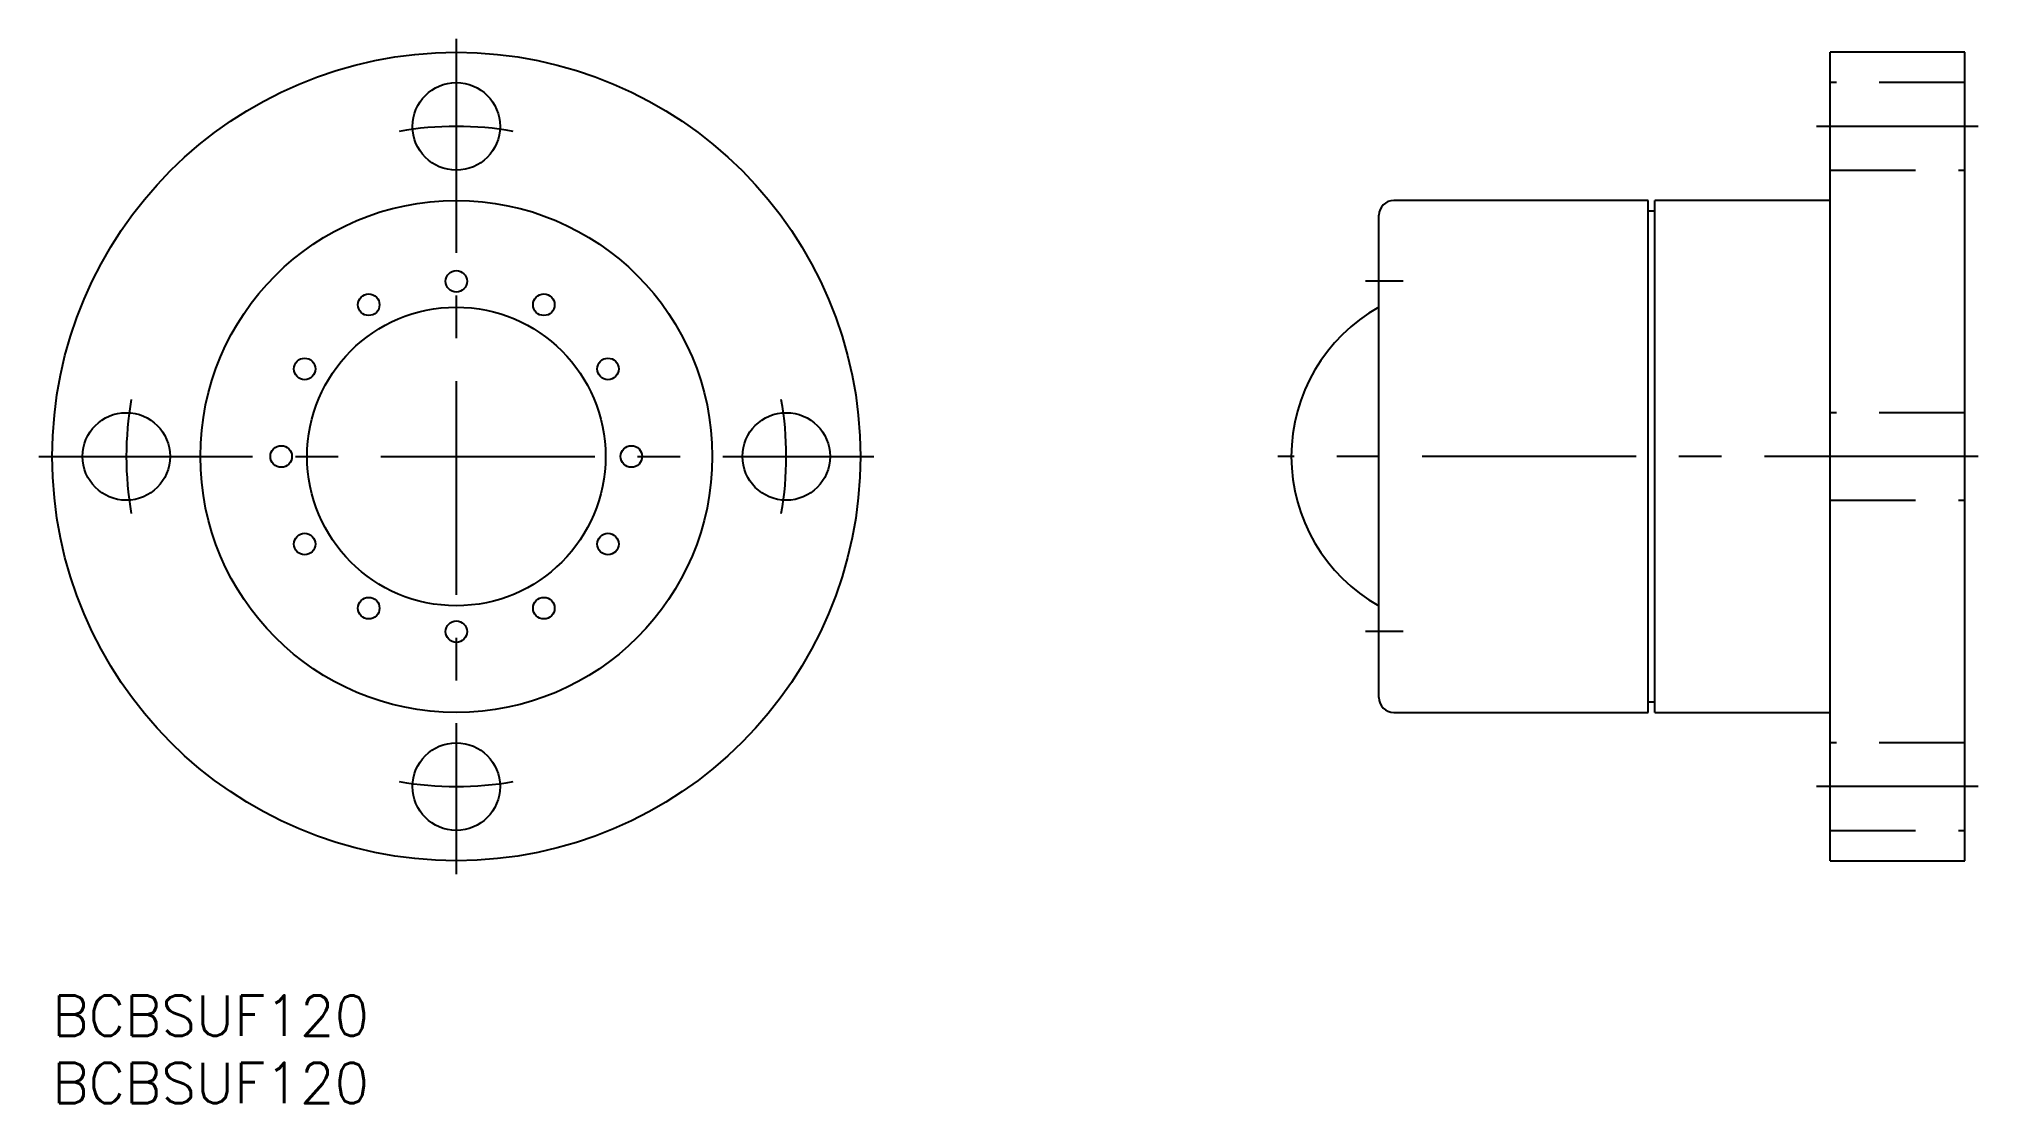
# Model space of a CAD drawing. Extents: x -1 to 143, y -8 to 71.
import ezdxf

# ---------------------------------------------------------------- set-up
doc = ezdxf.new("R2010")
doc.units = 0
doc.header["$LTSCALE"] = 0.5
doc.linetypes.add('CENTER', pattern=[50.8, 31.75, -6.35, 6.35, -6.35])
doc.linetypes.add('DASHED', pattern=[19.05, 12.7, -6.35])
for name, color, linetype in [('MSM_CENTER', 1, 'CENTER'), ('MSM_CONTINUOUS', 7, 'CONTINUOUS'), ('MSM_DASHED', 4, 'DASHED'), ('MSM_PART_NUMBER', 7, 'CONTINUOUS')]:
    doc.layers.add(name, color=color, linetype=linetype)
doc.styles.get("Standard").update_dxf_attribs({"font": 'txt.shx', "height": 1, "bigfont": 'bigfont.shx'})

# ---------------------------------------------------------------- blocks, each defined once
blk = doc.blocks.new('*U14')
at = {"layer": 'MSM_PART_NUMBER'}
blk.add_text('BCBSUF120', height=3, dxfattribs=at).set_placement((0, -3))
blk = doc.blocks.new('*U15')
at = {"layer": 'MSM_PART_NUMBER'}
blk.add_text('BCBSUF120', height=3, dxfattribs=at).set_placement((0, -8))

msp = doc.modelspace()

# ---------------------------------------------------------------- linework, layer by layer
at = {"layer": 'MSM_CENTER'}
for p, q in [((30, 71), (30, 9)), ((143, 64.5), (131, 64.5)), ((100.3, 53), (97.5, 53)), ((-1, 40), (61, 40)), ((143, 40), (91, 40)), ((100.3, 27), (97.5, 27)), ((143, 15.5), (131, 15.5))]:
    msp.add_line(p, q, dxfattribs=at)
for start, end in [(80.0484, 99.9516), (170.0484, 189.9516), (350.0484, 9.9516), (260.0484, 279.9516)]:
    msp.add_arc((30, 40), 24.5, start, end, dxfattribs=at)
at = {"layer": 'MSM_CONTINUOUS'}
for p, q in [((142, 70), (132, 70)), ((132, 10), (132, 70)), ((142, 10), (142, 70)), ((98.5, 22.1), (98.5, 57.9)), ((118.5, 59), (99.6, 59)), ((118.5, 21), (118.5, 59)), ((119, 58.2), (118.5, 58.2)), ((132, 59), (119, 59)), ((119, 21), (119, 59)), ((118.5, 21.8), (119, 21.8)), ((99.6, 21), (118.5, 21)), ((119, 21), (132, 21)), ((132, 10), (142, 10))]:
    msp.add_line(p, q, dxfattribs=at)
for centre, radius in [((30, 40), 30), ((30, 64.5), 3.25), ((30, 40), 19), ((30, 53), 0.8), ((23.5, 51.26), 0.8), ((36.5, 51.26), 0.8), ((30, 40), 11.08), ((18.74, 46.5), 0.8), ((41.26, 46.5), 0.8), ((5.5, 40), 3.25), ((54.5, 40), 3.25), ((17, 40), 0.8), ((43, 40), 0.8), ((18.74, 33.5), 0.8), ((41.26, 33.5), 0.8), ((23.5, 28.74), 0.8), ((36.5, 28.74), 0.8), ((30, 27), 0.8), ((30, 15.5), 3.25)]:
    msp.add_circle(centre, radius, dxfattribs=at)
for centre, radius, start, end in [((99.6, 57.9), 1.1, 90, 180), ((104.7, 40), 12.7, 119.2216, 240.7784), ((99.6, 22.1), 1.1, 180, 270)]:
    msp.add_arc(centre, radius, start, end, dxfattribs=at)
at = {"layer": 'MSM_DASHED'}
for p, q in [((142, 67.75), (132, 67.75)), ((132, 61.25), (142, 61.25)), ((142, 43.25), (132, 43.25)), ((132, 36.75), (142, 36.75)), ((142, 18.75), (132, 18.75)), ((132, 12.25), (142, 12.25))]:
    msp.add_line(p, q, dxfattribs=at)

# ---------------------------------------------------------------- block references
at = {"layer": 'MSM_CONTINUOUS'}
for name in ['*U14', '*U15']:
    msp.add_blockref(name, (0, 0), dxfattribs=at)

doc.saveas('drawing.dxf')
